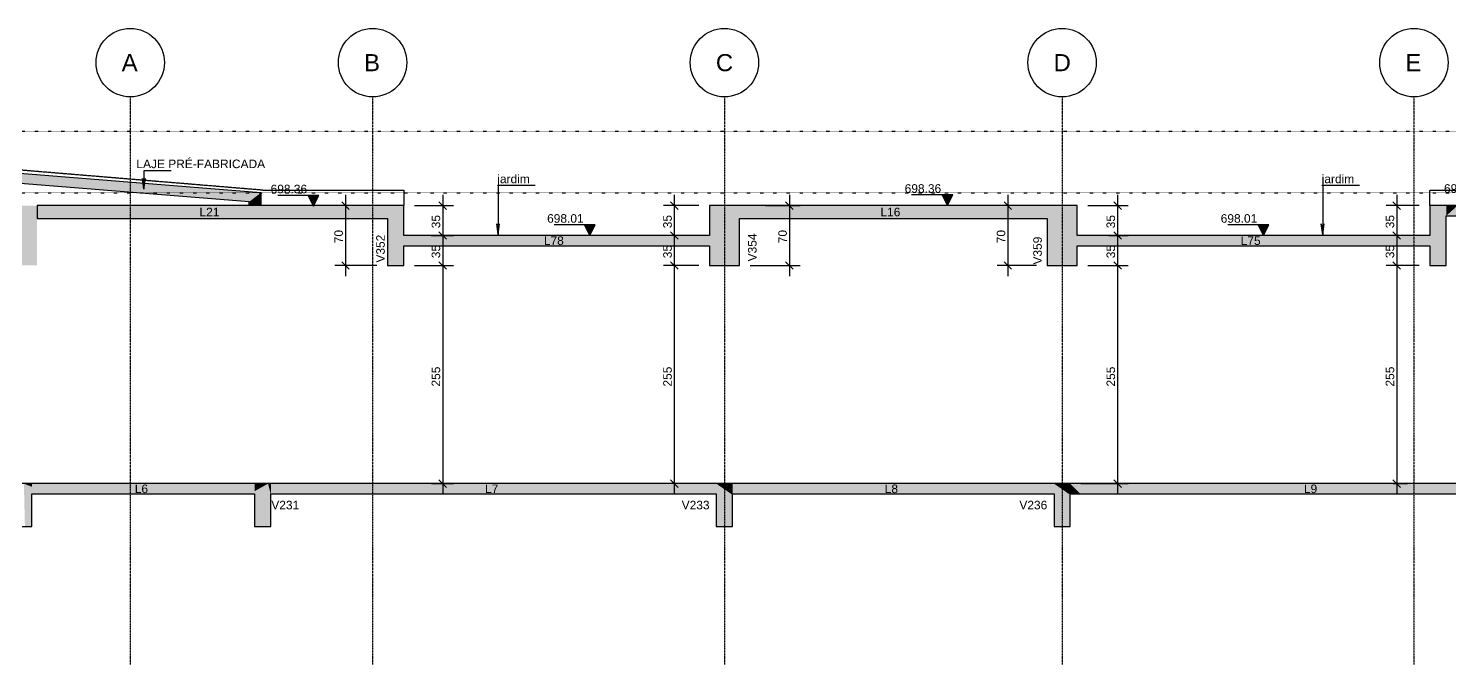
# Model space of a CAD drawing. Extents: x 37185 to 43130, y -8131 to -3926.
# Drawn here: x 38528 to 40190, y -6365 to -5621 of the extents above; entities that cross this region are included whole.
import ezdxf

# ---------------------------------------------------------------- set-up
doc = ezdxf.new("R2010")
doc.units = 0
doc.header["$MEASUREMENT"] = 0
for name, pattern in [('ESTILO_TQS_0001', [1, 0.7, -0.3]), ('ESTILO_TQS_0002', [0.4, 0.1, -0.3]), ('ESTILO_TQS_0004', [1.12, 0.5, -0.2, 0.01, -0.2, 0.01, -0.2])]:
    doc.linetypes.add(name, pattern=pattern)
for name, color, linetype in [('48', 4, 'CONTINUOUS'), ('50', 5, 'CONTINUOUS'), ('51', 5, 'CONTINUOUS'), ('52', 3, 'CONTINUOUS'), ('67', 7, 'CONTINUOUS'), ('68', 4, 'CONTINUOUS'), ('70', 160, 'CONTINUOUS'), ('74', 2, 'CONTINUOUS'), ('75', 9, 'CONTINUOUS'), ('79', 12, 'CONTINUOUS'), ('96', 252, 'CONTINUOUS')]:
    doc.layers.add(name, color=color, linetype=linetype)
doc.styles.add('TQS_ARIAL', font='arial.ttf')

msp = doc.modelspace()

# ---------------------------------------------------------------- linework, layer by layer
at = {"layer": '48', "linetype": 'Continuous'}
msp.add_lwpolyline([(37934, -5766.4), (37920, -5766.4), (37920, -5754.4), (38065.3, -5754.4), (38800.1, -5813.2), (38800.1, -5828.4), (38786.3, -5828.4), (38786.3, -5824.1), (38065.3, -5766.4), (37934, -5766.4)], dxfattribs=at)
at = {"layer": '50', "linetype": 'Continuous'}
for centre in [(38647.3, -5661.3), (38930.8, -5661.3), (39342.3, -5661.3), (39737.3, -5661.3), (40148.8, -5661.3)]:
    msp.add_circle(centre, 40, dxfattribs=at)
at = {"layer": '52', "linetype": 'Continuous'}
for points in [[(38967.3, -5828.4), (38959.5, -5828.4), (38948.3, -5828.4), (38896.6, -5828.4), (38538.3, -5828.4)], [(38538.3, -5828.4), (38538.3, -5831), (38538.3, -5833.1), (38538.3, -5843.4)], [(38967.3, -5863.4), (38967.3, -5856.4), (38967.3, -5828.4)], [(39754.8, -5828.4), (39740.4, -5828.4), (39719.8, -5828.4), (39625.7, -5828.4), (39359.8, -5828.4), (39345.4, -5828.4), (39324.8, -5828.4)], [(39324.8, -5828.4), (39324.8, -5857.3), (39324.8, -5863.4)], [(39754.8, -5863.4), (39754.8, -5856.4), (39754.8, -5828.4)], [(40332.3, -5828.4), (40324.5, -5828.4), (40313.3, -5828.4), (40199.8, -5828.4), (40186.5, -5828.4), (40178.7, -5828.4), (40167.5, -5828.4)], [(40167.5, -5828.4), (40167.5, -5857.3), (40167.5, -5863.4)], [(38538.3, -5843.4), (38558.4, -5843.4), (38574, -5843.4), (38856.2, -5843.4), (38917.5, -5843.4), (38948.3, -5843.4)], [(38948.3, -5843.4), (38948.3, -5857.3), (38948.3, -5870.4), (38948.3, -5898.4)], [(39359.8, -5898.4), (39359.8, -5869.5), (39359.8, -5856.4), (39359.8, -5843.4)], [(39359.8, -5843.4), (39422.8, -5843.4), (39484.4, -5843.4), (39625.7, -5843.4), (39719.8, -5843.4)], [(39719.8, -5843.4), (39719.8, -5857.3), (39719.8, -5870.4), (39719.8, -5898.4)], [(40186.5, -5898.4), (40186.5, -5869.5), (40186.5, -5856.4), (40186.5, -5840.4)], [(40186.5, -5840.4), (40208.7, -5840.4), (40226.1, -5840.4), (40246.8, -5840.4), (40257.2, -5840.4), (40313.3, -5840.4)], [(39324.8, -5863.4), (38967.3, -5863.4)], [(40167.5, -5863.4), (39832.3, -5863.4), (39754.8, -5863.4)], [(38967.3, -5898.4), (38967.3, -5875.4)], [(38967.3, -5875.4), (39110.3, -5875.4), (39257.7, -5875.4), (39324.8, -5875.4)], [(39324.8, -5875.4), (39324.8, -5898.4)], [(39754.8, -5898.4), (39754.8, -5875.4)], [(39754.8, -5875.4), (39925, -5875.4), (40002.5, -5875.4), (40167.5, -5875.4)], [(40167.5, -5875.4), (40167.5, -5898.4)], [(38948.3, -5898.4), (38955.9, -5898.4), (38963.8, -5898.4), (38967.3, -5898.4)], [(39324.8, -5898.4), (39338.8, -5898.4), (39353.3, -5898.4), (39359.8, -5898.4)], [(39719.8, -5898.4), (39733.8, -5898.4), (39748.3, -5898.4), (39754.8, -5898.4)], [(40167.5, -5898.4), (40175.1, -5898.4), (40183, -5898.4), (40186.5, -5898.4)], [(40606.3, -6153.4), (40606.3, -6153.4), (40605.8, -6153.4), (40603.3, -6153.4), (40603.3, -6153.4), (40603.2, -6153.4), (40602.3, -6153.4), (40402.9, -6153.4), (40332.3, -6153.4), (40313.3, -6153.4), (39746.8, -6153.4), (39727.8, -6153.4), (39351.8, -6153.4), (39332.8, -6153.4), (38811.8, -6153.4), (38808.5, -6153.4), (38792.8, -6153.4), (38532.3, -6153.4), (38522.9, -6153.4), (38513.3, -6153.4), (38494.8, -6153.4), (37949.8, -6153.4), (37948.9, -6153.4), (37948.8, -6153.4)], [(38532.3, -6203.4), (38532.3, -6178.7), (38532.3, -6165.4)], [(38532.3, -6165.4), (38556.8, -6165.4), (38567.1, -6165.4), (38600.4, -6165.4), (38646, -6165.4), (38792.8, -6165.4)], [(38792.8, -6165.4), (38792.8, -6190.3), (38792.8, -6203.4)], [(38811.8, -6203.4), (38811.8, -6194.7), (38811.8, -6166.5), (38811.8, -6165.4)], [(38811.8, -6165.4), (38864.5, -6165.4), (38955.6, -6165.4), (39249.3, -6165.4), (39332.8, -6165.4)], [(39332.8, -6165.4), (39332.8, -6203.4)], [(39351.8, -6203.4), (39351.8, -6194.7), (39351.8, -6166.5), (39351.8, -6165.4)], [(39351.8, -6165.4), (39450.1, -6165.4), (39515.9, -6165.4), (39727.8, -6165.4)], [(39727.8, -6165.4), (39727.8, -6203.4)], [(39746.8, -6203.4), (39746.8, -6194.7), (39746.8, -6166.5), (39746.8, -6165.4)], [(39746.8, -6165.4), (39758.7, -6165.4), (39857.8, -6165.4), (40177.2, -6165.4), (40182.1, -6165.4), (40313.3, -6165.4)], [(38513.3, -6203.4), (38514.7, -6203.4), (38524.1, -6203.4), (38532.3, -6203.4)], [(38792.8, -6203.4), (38797.8, -6203.4), (38801.1, -6203.4), (38811.8, -6203.4)], [(39332.8, -6203.4), (39337.8, -6203.4), (39341.1, -6203.4), (39351.8, -6203.4)], [(39727.8, -6203.4), (39732.8, -6203.4), (39736.1, -6203.4), (39746.8, -6203.4)]]:
    msp.add_lwpolyline(points, dxfattribs=at)
at = {"layer": '67', "linetype": 'ESTILO_TQS_0002'}
for p, q in [((37919.8, -5741.4), (41171.2, -5741.4)), ((37919.8, -5813.4), (41171.2, -5813.4))]:
    msp.add_line(p, q, dxfattribs=at)
at = {"layer": '68', "linetype": 'ESTILO_TQS_0001'}
for p, q in [((38802.3, -5810.4), (38065.3, -5749.4)), ((38802.3, -5810.4), (38967.3, -5810.4)), ((38967.3, -5810.4), (38967.3, -5828.4)), ((40167.5, -5810.4), (40323.5, -5810.4)), ((40167.5, -5828.4), (40167.5, -5810.4)), ((38786.3, -5824.1), (38786.3, -5828.4))]:
    msp.add_line(p, q, dxfattribs=at)
at = {"layer": '70', "linetype": 'ESTILO_TQS_0004'}
for p, q in [((38647.3, -5701.3), (38647.3, -6364.8)), ((38930.8, -5701.3), (38930.8, -6364.8)), ((39342.3, -5701.3), (39342.3, -6364.8)), ((39737.3, -5701.3), (39737.3, -6364.8)), ((40148.8, -5701.3), (40148.8, -6364.8))]:
    msp.add_line(p, q, dxfattribs=at)
at = {"layer": '75', "linetype": 'Continuous'}
for p, q in [((38867.8, -5816.5), (38819.8, -5816.5)), ((38861.5, -5829), (38855.3, -5816.5)), ((38855.8, -5817.6), (38867.2, -5817.6)), ((38861.5, -5829), (38867.8, -5816.5)), ((38899, -5815.9), (38899, -5910.9)), ((39012.8, -5815.9), (39012.8, -5875.9)), ((39283.7, -5815.9), (39283.7, -5875.9)), ((39418.3, -5815.9), (39418.3, -5910.9)), ((39609.3, -5815.9), (39561.3, -5815.9)), ((39603.1, -5828.4), (39596.8, -5815.9)), ((39597.4, -5817), (39608.8, -5817)), ((39603.1, -5828.4), (39609.3, -5815.9)), ((39673.8, -5815.9), (39673.8, -5910.9)), ((39802.2, -5815.9), (39802.2, -5875.9)), ((40128.7, -5815.9), (40128.7, -5875.9)), ((38856.4, -5818.7), (38866.7, -5818.7)), ((38856.9, -5819.9), (38866.1, -5819.9)), ((38857.5, -5821), (38865.5, -5821)), ((38858.1, -5822.1), (38865, -5822.1)), ((38858.6, -5823.2), (38864.4, -5823.2)), ((38859.2, -5824.3), (38863.9, -5824.3)), ((38859.7, -5825.4), (38863.3, -5825.4)), ((38860.3, -5826.5), (38862.8, -5826.5)), ((38860.8, -5827.7), (38862.2, -5827.7)), ((38935.8, -5828.4), (38886.5, -5828.4)), ((38894.6, -5824), (38903.5, -5832.8)), ((38948.3, -5828.4), (38948.3, -5828.4)), ((38967.3, -5828.4), (38967.3, -5828.4)), ((38979.8, -5828.4), (39025.3, -5828.4)), ((39008.3, -5824), (39017.2, -5832.8)), ((39312.3, -5828.4), (39271.2, -5828.4)), ((39279.3, -5824), (39288.1, -5832.8)), ((39324.8, -5828.4), (39324.8, -5828.4)), ((39378, -5828.4), (39378, -5828.4)), ((39390.5, -5828.4), (39430.8, -5828.4)), ((39413.9, -5824), (39422.7, -5832.8)), ((39597.9, -5818.1), (39608.2, -5818.1)), ((39598.5, -5819.3), (39607.6, -5819.3)), ((39599, -5820.4), (39607.1, -5820.4)), ((39599.6, -5821.5), (39606.5, -5821.5)), ((39600.2, -5822.6), (39606, -5822.6)), ((39600.7, -5823.7), (39605.4, -5823.7)), ((39601.3, -5824.8), (39604.9, -5824.8)), ((39601.8, -5825.9), (39604.3, -5825.9)), ((39602.4, -5827.1), (39603.7, -5827.1)), ((39695.7, -5828.4), (39661.3, -5828.4)), ((39669.4, -5824), (39678.2, -5832.8)), ((39708.2, -5828.4), (39708.2, -5828.4)), ((39754.8, -5828.4), (39754.8, -5828.4)), ((39767.3, -5828.4), (39814.7, -5828.4)), ((39797.8, -5824), (39806.7, -5832.8)), ((40155, -5828.4), (40116.2, -5828.4)), ((40124.3, -5824), (40133.1, -5832.8)), ((40167.5, -5828.4), (40167.5, -5828.4)), ((39012.8, -5850.9), (39012.8, -5910.9)), ((39191.1, -5850.9), (39143.1, -5850.9)), ((39184.9, -5863.4), (39178.6, -5850.9)), ((39184.9, -5863.4), (39191.1, -5850.9)), ((39283.7, -5850.9), (39283.7, -5910.9)), ((39802.2, -5850.9), (39802.2, -5910.9)), ((39979, -5850.9), (39931, -5850.9)), ((39972.8, -5863.4), (39966.5, -5850.9)), ((39972.8, -5863.4), (39979, -5850.9)), ((40128.7, -5850.9), (40128.7, -5910.9)), ((38986.9, -5863.4), (38986.9, -5863.4)), ((38998.5, -5863.4), (38998.5, -5863.4)), ((38999.4, -5863.4), (39025.3, -5863.4)), ((39008.3, -5859), (39017.2, -5867.8)), ((39008.3, -5859), (39017.2, -5867.8)), ((39011, -5863.4), (39025.3, -5863.4)), ((39179.2, -5852), (39190.5, -5852)), ((39179.7, -5853.1), (39190, -5853.1)), ((39180.3, -5854.3), (39189.4, -5854.3)), ((39180.8, -5855.4), (39188.9, -5855.4)), ((39181.4, -5856.5), (39188.3, -5856.5)), ((39181.9, -5857.6), (39187.8, -5857.6)), ((39182.5, -5858.7), (39187.2, -5858.7)), ((39183.1, -5859.8), (39186.6, -5859.8)), ((39183.6, -5860.9), (39186.1, -5860.9)), ((39184.2, -5862.1), (39185.5, -5862.1)), ((39292.7, -5863.4), (39271.2, -5863.4)), ((39292.7, -5863.4), (39271.2, -5863.4)), ((39279.3, -5859), (39288.1, -5867.8)), ((39279.3, -5859), (39288.1, -5867.8)), ((39305.2, -5863.4), (39305.2, -5863.4)), ((39305.2, -5863.4), (39305.2, -5863.4)), ((39779.6, -5863.4), (39779.6, -5863.4)), ((39779.6, -5863.4), (39779.6, -5863.4)), ((39792.1, -5863.4), (39814.7, -5863.4)), ((39792.1, -5863.4), (39814.7, -5863.4)), ((39797.8, -5859), (39806.7, -5867.8)), ((39797.8, -5859), (39806.7, -5867.8)), ((39967.1, -5852), (39978.4, -5852)), ((39967.6, -5853.1), (39977.9, -5853.1)), ((39968.2, -5854.3), (39977.3, -5854.3)), ((39968.7, -5855.4), (39976.8, -5855.4)), ((39969.3, -5856.5), (39976.2, -5856.5)), ((39969.8, -5857.6), (39975.7, -5857.6)), ((39970.4, -5858.7), (39975.1, -5858.7)), ((39971, -5859.8), (39974.5, -5859.8)), ((39971.5, -5860.9), (39974, -5860.9)), ((39972.1, -5862.1), (39973.4, -5862.1)), ((40136.3, -5863.4), (40116.2, -5863.4)), ((40136.3, -5863.4), (40116.2, -5863.4)), ((40124.3, -5859), (40133.1, -5867.8)), ((40124.3, -5859), (40133.1, -5867.8)), ((40148.8, -5863.4), (40148.8, -5863.4)), ((40148.8, -5863.4), (40148.8, -5863.4)), ((38935.8, -5898.4), (38886.5, -5898.4)), ((38894.6, -5894), (38903.5, -5902.8)), ((38948.3, -5898.4), (38948.3, -5898.4)), ((38967.3, -5898.4), (38967.3, -5898.4)), ((38967.3, -5898.4), (38967.3, -5898.4)), ((38979.8, -5898.4), (39025.3, -5898.4)), ((38979.8, -5898.4), (39025.3, -5898.4)), ((39008.3, -5894), (39017.2, -5902.8)), ((39008.3, -5894), (39017.2, -5902.8)), ((39012.8, -5885.9), (39012.8, -6165.9)), ((39312.3, -5898.4), (39271.2, -5898.4)), ((39312.3, -5898.4), (39271.2, -5898.4)), ((39279.3, -5894), (39288.1, -5902.8)), ((39279.3, -5894), (39288.1, -5902.8)), ((39283.7, -5885.9), (39283.7, -6165.9)), ((39324.8, -5898.4), (39324.8, -5898.4)), ((39324.8, -5898.4), (39324.8, -5898.4)), ((39359.8, -5898.4), (39359.8, -5898.4)), ((39372.3, -5898.4), (39430.8, -5898.4)), ((39413.9, -5894), (39422.7, -5902.8)), ((39707.3, -5898.4), (39661.3, -5898.4)), ((39669.4, -5894), (39678.2, -5902.8)), ((39719.8, -5898.4), (39719.8, -5898.4)), ((39754.8, -5898.4), (39754.8, -5898.4)), ((39754.8, -5898.4), (39754.8, -5898.4)), ((39767.3, -5898.4), (39814.7, -5898.4)), ((39767.3, -5898.4), (39814.7, -5898.4)), ((39797.8, -5894), (39806.7, -5902.8)), ((39797.8, -5894), (39806.7, -5902.8)), ((39802.2, -5885.9), (39802.2, -6165.9)), ((40155, -5898.4), (40116.2, -5898.4)), ((40155, -5898.4), (40116.2, -5898.4)), ((40124.3, -5894), (40133.1, -5902.8)), ((40124.3, -5894), (40133.1, -5902.8)), ((40128.7, -5885.9), (40128.7, -6165.9)), ((40167.5, -5898.4), (40167.5, -5898.4)), ((40167.5, -5898.4), (40167.5, -5898.4)), ((39008.3, -6149), (39017.2, -6157.8)), ((39279.3, -6149), (39288.1, -6157.8)), ((39797.8, -6149), (39806.7, -6157.8)), ((40124.3, -6149), (40133.1, -6157.8)), ((38987.3, -6153.4), (38987.3, -6153.4)), ((38999.8, -6153.4), (39025.3, -6153.4)), ((39302.1, -6153.4), (39271.2, -6153.4)), ((39314.6, -6153.4), (39314.6, -6153.4)), ((39746.8, -6153.4), (39746.8, -6153.4)), ((39759.3, -6153.4), (39814.7, -6153.4)), ((40112, -6153.4), (40112, -6153.4)), ((40124.5, -6153.4), (40141.2, -6153.4))]:
    msp.add_line(p, q, dxfattribs=at)
for points in [[(38695.1, -5787.7), (38663.3, -5787.7), (38663.3, -5809), (38661.7, -5796.6), (38663.3, -5809), (38665, -5796.6)], [(39120.9, -5805), (39077.7, -5805), (39077.7, -5862.2), (39076, -5849.8), (39077.7, -5862.2), (39079.3, -5849.8)], [(40085.3, -5805), (40042.1, -5805), (40042.1, -5862.2), (40040.4, -5849.8), (40042.1, -5862.2), (40043.7, -5849.8)]]:
    msp.add_lwpolyline(points, dxfattribs=at)
at = {"layer": '79', "linetype": 'Continuous'}
for points in [[(38855.3, -5816.5), (38861.5, -5829), (38867.8, -5816.5), (38855.3, -5816.5)], [(39596.8, -5815.9), (39603.1, -5828.4), (39609.3, -5815.9), (39596.8, -5815.9)], [(39178.6, -5850.9), (39184.9, -5863.4), (39191.1, -5850.9), (39178.6, -5850.9)], [(39966.5, -5850.9), (39972.8, -5863.4), (39979, -5850.9), (39966.5, -5850.9)]]:
    msp.add_lwpolyline(points, dxfattribs=at)
at = {"layer": '96', "linetype": 'Continuous'}
for points in [[(38800.1, -5813.4), (38065.3, -5754.4), (38065.3, -5766.4)], [(38786.3, -5824.1), (38800.1, -5813.4), (38065.3, -5766.4)], [(38800.1, -5828.4), (38800.1, -5813.4), (38786.3, -5824.1)], [(38538.3, -5828.4), (38513.3, -5828.4), (38513.3, -5898.4)], [(38538.3, -5828.4), (38513.3, -5898.4), (38538.3, -5898.4)], [(38896.6, -5828.4), (38538.3, -5828.4), (38538.3, -5831)], [(38896.6, -5828.4), (38538.3, -5831), (38896.6, -5828.4)], [(38896.6, -5828.4), (38538.3, -5831), (38538.3, -5833.1)], [(38896.6, -5828.4), (38538.3, -5833.1), (38896.6, -5828.4)], [(38896.6, -5828.4), (38538.3, -5833.1), (38538.3, -5843.4)], [(38896.6, -5828.4), (38538.3, -5843.4), (38896.6, -5828.4)], [(38896.6, -5828.4), (38538.3, -5843.4), (38558.4, -5843.4)], [(38538.3, -5828.4), (38538.3, -5898.4), (38538.3, -5828.4)], [(38896.6, -5828.4), (38558.4, -5843.4), (38896.6, -5828.4)], [(38896.6, -5828.4), (38558.4, -5843.4), (38574, -5843.4)], [(38896.6, -5828.4), (38574, -5843.4), (38896.6, -5828.4)], [(38896.6, -5828.4), (38574, -5843.4), (38856.2, -5843.4)], [(38786.3, -5828.4), (38800.1, -5828.4), (38786.3, -5824.1)], [(38896.6, -5828.4), (38856.2, -5843.4), (38896.6, -5828.4)], [(38896.6, -5828.4), (38856.2, -5843.4), (38917.5, -5843.4)], [(38896.6, -5828.4), (38917.5, -5843.4), (38896.6, -5828.4)], [(38896.6, -5828.4), (38917.5, -5843.4), (38948.3, -5843.4)], [(38896.6, -5828.4), (38948.3, -5843.4), (38896.6, -5828.4)], [(38896.6, -5828.4), (38948.3, -5843.4), (38948.3, -5837.9)], [(38896.6, -5828.4), (38948.3, -5837.9), (38896.6, -5828.4)], [(38896.6, -5828.4), (38948.3, -5837.9), (38948.3, -5835.1)], [(38896.6, -5828.4), (38948.3, -5835.1), (38896.6, -5828.4)], [(38896.6, -5828.4), (38948.3, -5835.1), (38948.3, -5828.4)], [(38896.6, -5828.4), (38948.3, -5828.4), (38896.6, -5828.4)], [(38959.5, -5828.4), (38948.3, -5828.4), (38948.3, -5857.3)], [(38959.5, -5828.4), (38948.3, -5857.3), (38959.5, -5828.4)], [(38959.5, -5828.4), (38948.3, -5857.3), (38948.3, -5870.4)], [(38959.5, -5828.4), (38948.3, -5870.4), (38959.5, -5828.4)], [(38959.5, -5828.4), (38948.3, -5870.4), (38948.3, -5898.4)], [(38959.5, -5828.4), (38948.3, -5898.4), (38959.5, -5828.4)], [(38959.5, -5828.4), (38948.3, -5898.4), (38955.9, -5898.4)], [(38959.5, -5828.4), (38955.9, -5898.4), (38959.5, -5828.4)], [(38959.5, -5828.4), (38955.9, -5898.4), (38963.8, -5898.4)], [(38959.5, -5828.4), (38963.8, -5898.4), (38959.5, -5828.4)], [(38959.5, -5828.4), (38963.8, -5898.4), (38967.3, -5898.4)], [(38959.5, -5828.4), (38967.3, -5898.4), (38959.5, -5828.4)], [(38959.5, -5828.4), (38967.3, -5898.4), (38967.3, -5869.5)], [(38959.5, -5828.4), (38967.3, -5869.5), (38959.5, -5828.4)], [(38959.5, -5828.4), (38967.3, -5869.5), (38967.3, -5856.4)], [(38959.5, -5828.4), (38967.3, -5856.4), (38959.5, -5828.4)], [(38959.5, -5828.4), (38967.3, -5856.4), (38967.3, -5828.4)], [(38959.5, -5828.4), (38967.3, -5828.4), (38959.5, -5828.4)], [(39345.4, -5828.4), (39324.8, -5828.4), (39324.8, -5857.3)], [(39345.4, -5828.4), (39324.8, -5857.3), (39345.4, -5828.4)], [(39345.4, -5828.4), (39324.8, -5857.3), (39324.8, -5870.4)], [(39345.4, -5828.4), (39324.8, -5870.4), (39345.4, -5828.4)], [(39345.4, -5828.4), (39324.8, -5870.4), (39324.8, -5898.4)], [(39345.4, -5828.4), (39324.8, -5898.4), (39345.4, -5828.4)], [(39345.4, -5828.4), (39324.8, -5898.4), (39338.8, -5898.4)], [(39345.4, -5828.4), (39338.8, -5898.4), (39345.4, -5828.4)], [(39345.4, -5828.4), (39338.8, -5898.4), (39353.3, -5898.4)], [(39345.4, -5828.4), (39353.3, -5898.4), (39345.4, -5828.4)], [(39345.4, -5828.4), (39353.3, -5898.4), (39359.8, -5898.4)], [(39345.4, -5828.4), (39359.8, -5898.4), (39345.4, -5828.4)], [(39345.4, -5828.4), (39359.8, -5898.4), (39359.8, -5869.5)], [(39345.4, -5828.4), (39359.8, -5869.5), (39345.4, -5828.4)], [(39345.4, -5828.4), (39359.8, -5869.5), (39359.8, -5856.4)], [(39345.4, -5828.4), (39359.8, -5856.4), (39345.4, -5828.4)], [(39345.4, -5828.4), (39359.8, -5856.4), (39359.8, -5828.4)], [(39345.4, -5828.4), (39359.8, -5828.4), (39345.4, -5828.4)], [(39625.7, -5828.4), (39359.8, -5828.4), (39359.8, -5834)], [(39625.7, -5828.4), (39359.8, -5834), (39625.7, -5828.4)], [(39625.7, -5828.4), (39359.8, -5834), (39359.8, -5837.3)], [(39625.7, -5828.4), (39359.8, -5837.3), (39625.7, -5828.4)], [(39625.7, -5828.4), (39359.8, -5837.3), (39359.8, -5843.4)], [(39625.7, -5828.4), (39359.8, -5843.4), (39625.7, -5828.4)], [(39625.7, -5828.4), (39359.8, -5843.4), (39422.8, -5843.4)], [(39625.7, -5828.4), (39422.8, -5843.4), (39625.7, -5828.4)], [(39625.7, -5828.4), (39422.8, -5843.4), (39484.4, -5843.4)], [(39625.7, -5828.4), (39484.4, -5843.4), (39625.7, -5828.4)], [(39625.7, -5828.4), (39484.4, -5843.4), (39625.7, -5843.4)], [(39625.7, -5828.4), (39625.7, -5843.4), (39625.7, -5828.4)], [(39625.7, -5828.4), (39625.7, -5843.4), (39719.8, -5843.4)], [(39625.7, -5828.4), (39719.8, -5843.4), (39625.7, -5828.4)], [(39625.7, -5828.4), (39719.8, -5843.4), (39719.8, -5837.9)], [(39625.7, -5828.4), (39719.8, -5837.9), (39625.7, -5828.4)], [(39625.7, -5828.4), (39719.8, -5837.9), (39719.8, -5834.5)], [(39625.7, -5828.4), (39719.8, -5834.5), (39625.7, -5828.4)], [(39625.7, -5828.4), (39719.8, -5834.5), (39719.8, -5828.4)], [(39625.7, -5828.4), (39719.8, -5828.4), (39625.7, -5828.4)], [(39740.4, -5828.4), (39719.8, -5828.4), (39719.8, -5857.3)], [(39740.4, -5828.4), (39719.8, -5857.3), (39740.4, -5828.4)], [(39740.4, -5828.4), (39719.8, -5857.3), (39719.8, -5870.4)], [(39740.4, -5828.4), (39719.8, -5870.4), (39740.4, -5828.4)], [(39740.4, -5828.4), (39719.8, -5870.4), (39719.8, -5898.4)], [(39740.4, -5828.4), (39719.8, -5898.4), (39740.4, -5828.4)], [(39740.4, -5828.4), (39719.8, -5898.4), (39733.8, -5898.4)], [(39740.4, -5828.4), (39733.8, -5898.4), (39740.4, -5828.4)], [(39740.4, -5828.4), (39733.8, -5898.4), (39748.3, -5898.4)], [(39740.4, -5828.4), (39748.3, -5898.4), (39740.4, -5828.4)], [(39740.4, -5828.4), (39748.3, -5898.4), (39754.8, -5898.4)], [(39740.4, -5828.4), (39754.8, -5898.4), (39740.4, -5828.4)], [(39740.4, -5828.4), (39754.8, -5898.4), (39754.8, -5869.5)], [(39740.4, -5828.4), (39754.8, -5869.5), (39740.4, -5828.4)], [(39740.4, -5828.4), (39754.8, -5869.5), (39754.8, -5856.4)], [(39740.4, -5828.4), (39754.8, -5856.4), (39740.4, -5828.4)], [(39740.4, -5828.4), (39754.8, -5856.4), (39754.8, -5828.4)], [(39740.4, -5828.4), (39754.8, -5828.4), (39740.4, -5828.4)], [(40178.7, -5828.4), (40167.5, -5828.4), (40167.5, -5857.3)], [(40178.7, -5828.4), (40167.5, -5857.3), (40178.7, -5828.4)], [(40178.7, -5828.4), (40167.5, -5857.3), (40167.5, -5870.4)], [(40178.7, -5828.4), (40167.5, -5870.4), (40178.7, -5828.4)], [(40178.7, -5828.4), (40167.5, -5870.4), (40167.5, -5898.4)], [(40178.7, -5828.4), (40167.5, -5898.4), (40178.7, -5828.4)], [(40178.7, -5828.4), (40167.5, -5898.4), (40175.1, -5898.4)], [(40178.7, -5828.4), (40175.1, -5898.4), (40178.7, -5828.4)], [(40178.7, -5828.4), (40175.1, -5898.4), (40183, -5898.4)], [(40178.7, -5828.4), (40183, -5898.4), (40178.7, -5828.4)], [(40178.7, -5828.4), (40183, -5898.4), (40186.5, -5898.4)], [(40178.7, -5828.4), (40186.5, -5898.4), (40178.7, -5828.4)], [(40178.7, -5828.4), (40186.5, -5898.4), (40186.5, -5869.5)], [(40178.7, -5828.4), (40186.5, -5869.5), (40178.7, -5828.4)], [(40178.7, -5828.4), (40186.5, -5869.5), (40186.5, -5856.4)], [(40178.7, -5828.4), (40186.5, -5856.4), (40178.7, -5828.4)], [(40178.7, -5828.4), (40186.5, -5856.4), (40186.5, -5828.4)], [(40178.7, -5828.4), (40186.5, -5828.4), (40178.7, -5828.4)], [(40199.8, -5828.4), (40186.5, -5828.4), (40186.5, -5832.9)], [(40199.8, -5828.4), (40186.5, -5832.9), (40199.8, -5828.4)], [(40199.8, -5828.4), (40186.5, -5832.9), (40186.5, -5835.1)], [(40199.8, -5828.4), (40186.5, -5835.1), (40199.8, -5828.4)], [(40199.8, -5828.4), (40186.5, -5835.1), (40186.5, -5840.4)], [(40199.8, -5828.4), (40186.5, -5840.4), (40199.8, -5828.4)], [(40199.8, -5828.4), (40186.5, -5840.4), (40208.7, -5840.4)], [(38967.3, -5863.4), (38967.3, -5875.4), (39110.3, -5875.4)], [(38967.3, -5863.4), (39110.3, -5875.4), (38967.3, -5863.4)], [(38967.3, -5863.4), (39110.3, -5875.4), (39257.7, -5875.4)], [(38967.3, -5863.4), (39257.7, -5875.4), (38967.3, -5863.4)], [(38967.3, -5863.4), (39257.7, -5875.4), (39324.8, -5875.4)], [(38967.3, -5863.4), (39324.8, -5875.4), (38967.3, -5863.4)], [(38967.3, -5863.4), (39324.8, -5875.4), (39324.8, -5870.5)], [(38967.3, -5863.4), (39324.8, -5870.5), (38967.3, -5863.4)], [(38967.3, -5863.4), (39324.8, -5870.5), (39324.8, -5868.2)], [(38967.3, -5863.4), (39324.8, -5868.2), (38967.3, -5863.4)], [(38967.3, -5863.4), (39324.8, -5868.2), (39324.8, -5863.4)], [(38967.3, -5863.4), (39324.8, -5863.4), (38967.3, -5863.4)], [(39832.3, -5863.4), (39754.8, -5863.4), (39754.8, -5868.4)], [(39832.3, -5863.4), (39754.8, -5868.4), (39832.3, -5863.4)], [(39832.3, -5863.4), (39754.8, -5868.4), (39754.8, -5870.6)], [(39832.3, -5863.4), (39754.8, -5870.6), (39832.3, -5863.4)], [(39832.3, -5863.4), (39754.8, -5870.6), (39754.8, -5875.4)], [(39832.3, -5863.4), (39754.8, -5875.4), (39832.3, -5863.4)], [(39832.3, -5863.4), (39754.8, -5875.4), (39925, -5875.4)], [(39832.3, -5863.4), (39925, -5875.4), (39832.3, -5863.4)], [(39832.3, -5863.4), (39925, -5875.4), (40002.5, -5875.4)], [(39832.3, -5863.4), (40002.5, -5875.4), (39832.3, -5863.4)], [(39832.3, -5863.4), (40002.5, -5875.4), (40167.5, -5875.4)], [(39832.3, -5863.4), (40167.5, -5875.4), (39832.3, -5863.4)], [(39832.3, -5863.4), (40167.5, -5875.4), (40167.5, -5870.5)], [(39832.3, -5863.4), (40167.5, -5870.5), (39832.3, -5863.4)], [(39832.3, -5863.4), (40167.5, -5870.5), (40167.5, -5868.2)], [(39832.3, -5863.4), (40167.5, -5868.2), (39832.3, -5863.4)], [(39832.3, -5863.4), (40167.5, -5868.2), (40167.5, -5863.4)], [(39832.3, -5863.4), (40167.5, -5863.4), (39832.3, -5863.4)], [(38522.9, -6153.4), (38524.1, -6203.4), (38532.3, -6203.4)], [(38522.9, -6153.4), (38532.3, -6203.4), (38522.9, -6153.4)], [(38522.9, -6153.4), (38532.3, -6203.4), (38532.3, -6178.7)], [(38522.9, -6153.4), (38532.3, -6178.7), (38522.9, -6153.4)], [(38522.9, -6153.4), (38532.3, -6178.7), (38532.3, -6157)], [(38522.9, -6153.4), (38532.3, -6157), (38522.9, -6153.4)], [(38522.9, -6153.4), (38532.3, -6157), (38532.3, -6153.4)], [(38522.9, -6153.4), (38532.3, -6153.4), (38522.9, -6153.4)], [(38532.3, -6153.4), (38532.3, -6165.4), (38556.8, -6165.4)], [(38532.3, -6153.4), (38556.8, -6165.4), (38532.3, -6153.4)], [(38532.3, -6153.4), (38556.8, -6165.4), (38567.1, -6165.4)], [(38532.3, -6153.4), (38567.1, -6165.4), (38532.3, -6153.4)], [(38532.3, -6153.4), (38567.1, -6165.4), (38600.4, -6165.4)], [(38532.3, -6153.4), (38600.4, -6165.4), (38532.3, -6153.4)], [(38532.3, -6153.4), (38600.4, -6165.4), (38646, -6165.4)], [(38532.3, -6153.4), (38646, -6165.4), (38532.3, -6153.4)], [(38532.3, -6153.4), (38646, -6165.4), (38792.8, -6165.4)], [(38532.3, -6153.4), (38792.8, -6165.4), (38532.3, -6153.4)], [(38532.3, -6153.4), (38792.8, -6165.4), (38792.8, -6163.3)], [(38532.3, -6153.4), (38792.8, -6163.3), (38532.3, -6153.4)], [(38532.3, -6153.4), (38792.8, -6163.3), (38792.8, -6156.6)], [(38532.3, -6153.4), (38792.8, -6156.6), (38532.3, -6153.4)], [(38532.3, -6153.4), (38792.8, -6156.6), (38792.8, -6153.4)], [(38532.3, -6153.4), (38792.8, -6153.4), (38532.3, -6153.4)], [(38808.5, -6153.4), (38792.8, -6153.4), (38792.8, -6162.2)], [(38808.5, -6153.4), (38792.8, -6162.2), (38808.5, -6153.4)], [(38808.5, -6153.4), (38792.8, -6162.2), (38792.8, -6190.3)], [(38808.5, -6153.4), (38792.8, -6190.3), (38808.5, -6153.4)], [(38808.5, -6153.4), (38792.8, -6190.3), (38792.8, -6203.4)], [(38808.5, -6153.4), (38792.8, -6203.4), (38808.5, -6153.4)], [(38808.5, -6153.4), (38792.8, -6203.4), (38797.8, -6203.4)], [(38808.5, -6153.4), (38797.8, -6203.4), (38808.5, -6153.4)], [(38808.5, -6153.4), (38797.8, -6203.4), (38801.1, -6203.4)], [(38808.5, -6153.4), (38801.1, -6203.4), (38808.5, -6153.4)], [(38808.5, -6153.4), (38801.1, -6203.4), (38811.8, -6203.4)], [(38808.5, -6153.4), (38811.8, -6203.4), (38808.5, -6153.4)], [(38808.5, -6153.4), (38811.8, -6203.4), (38811.8, -6194.7)], [(38808.5, -6153.4), (38811.8, -6194.7), (38808.5, -6153.4)], [(38808.5, -6153.4), (38811.8, -6194.7), (38811.8, -6166.5)], [(38808.5, -6153.4), (38811.8, -6166.5), (38808.5, -6153.4)], [(38808.5, -6153.4), (38811.8, -6166.5), (38811.8, -6153.4)], [(38808.5, -6153.4), (38811.8, -6153.4), (38808.5, -6153.4)], [(38811.8, -6153.4), (38811.8, -6165.4), (38864.5, -6165.4)], [(38811.8, -6153.4), (38864.5, -6165.4), (38811.8, -6153.4)], [(38811.8, -6153.4), (38864.5, -6165.4), (38955.6, -6165.4)], [(38811.8, -6153.4), (38955.6, -6165.4), (38811.8, -6153.4)], [(38811.8, -6153.4), (38955.6, -6165.4), (39249.3, -6165.4)], [(38811.8, -6153.4), (39249.3, -6165.4), (38811.8, -6153.4)], [(38811.8, -6153.4), (39249.3, -6165.4), (39332.8, -6165.4)], [(38811.8, -6153.4), (39332.8, -6165.4), (38811.8, -6153.4)], [(38811.8, -6153.4), (39332.8, -6165.4), (39332.8, -6163.3)], [(38811.8, -6153.4), (39332.8, -6163.3), (38811.8, -6153.4)], [(38811.8, -6153.4), (39332.8, -6163.3), (39332.8, -6156.6)], [(38811.8, -6153.4), (39332.8, -6156.6), (38811.8, -6153.4)], [(38811.8, -6153.4), (39332.8, -6156.6), (39332.8, -6153.4)], [(38811.8, -6153.4), (39332.8, -6153.4), (38811.8, -6153.4)], [(39332.8, -6153.4), (39332.8, -6203.4), (39337.8, -6203.4)], [(39332.8, -6153.4), (39337.8, -6203.4), (39332.8, -6153.4)], [(39332.8, -6153.4), (39337.8, -6203.4), (39341.1, -6203.4)], [(39332.8, -6153.4), (39341.1, -6203.4), (39332.8, -6153.4)], [(39332.8, -6153.4), (39341.1, -6203.4), (39351.8, -6203.4)], [(39332.8, -6153.4), (39351.8, -6203.4), (39332.8, -6153.4)], [(39332.8, -6153.4), (39351.8, -6203.4), (39351.8, -6194.7)], [(39332.8, -6153.4), (39351.8, -6194.7), (39332.8, -6153.4)], [(39332.8, -6153.4), (39351.8, -6194.7), (39351.8, -6166.5)], [(39332.8, -6153.4), (39351.8, -6166.5), (39332.8, -6153.4)], [(39332.8, -6153.4), (39351.8, -6166.5), (39351.8, -6153.4)], [(39332.8, -6153.4), (39351.8, -6153.4), (39332.8, -6153.4)], [(39351.8, -6153.4), (39351.8, -6165.4), (39450.1, -6165.4)], [(39351.8, -6153.4), (39450.1, -6165.4), (39351.8, -6153.4)], [(39351.8, -6153.4), (39450.1, -6165.4), (39515.9, -6165.4)], [(39351.8, -6153.4), (39515.9, -6165.4), (39351.8, -6153.4)], [(39351.8, -6153.4), (39515.9, -6165.4), (39727.8, -6165.4)], [(39351.8, -6153.4), (39727.8, -6165.4), (39351.8, -6153.4)], [(39351.8, -6153.4), (39727.8, -6165.4), (39727.8, -6163.3)], [(39351.8, -6153.4), (39727.8, -6163.3), (39351.8, -6153.4)], [(39351.8, -6153.4), (39727.8, -6163.3), (39727.8, -6156.6)], [(39351.8, -6153.4), (39727.8, -6156.6), (39351.8, -6153.4)], [(39351.8, -6153.4), (39727.8, -6156.6), (39727.8, -6153.4)], [(39351.8, -6153.4), (39727.8, -6153.4), (39351.8, -6153.4)], [(39727.8, -6153.4), (39727.8, -6203.4), (39732.8, -6203.4)], [(39727.8, -6153.4), (39732.8, -6203.4), (39727.8, -6153.4)], [(39727.8, -6153.4), (39732.8, -6203.4), (39736.1, -6203.4)], [(39727.8, -6153.4), (39736.1, -6203.4), (39727.8, -6153.4)], [(39727.8, -6153.4), (39736.1, -6203.4), (39746.8, -6203.4)], [(39727.8, -6153.4), (39746.8, -6203.4), (39727.8, -6153.4)], [(39727.8, -6153.4), (39746.8, -6203.4), (39746.8, -6194.7)], [(39727.8, -6153.4), (39746.8, -6194.7), (39727.8, -6153.4)], [(39727.8, -6153.4), (39746.8, -6194.7), (39746.8, -6166.5)], [(39727.8, -6153.4), (39746.8, -6166.5), (39727.8, -6153.4)], [(39727.8, -6153.4), (39746.8, -6166.5), (39746.8, -6153.4)], [(39727.8, -6153.4), (39746.8, -6153.4), (39727.8, -6153.4)], [(39746.8, -6153.4), (39746.8, -6165.4), (39758.7, -6165.4)], [(39746.8, -6153.4), (39758.7, -6165.4), (39746.8, -6153.4)], [(39746.8, -6153.4), (39758.7, -6165.4), (39857.8, -6165.4)], [(39746.8, -6153.4), (39857.8, -6165.4), (39746.8, -6153.4)], [(39746.8, -6153.4), (39857.8, -6165.4), (40177.2, -6165.4)], [(39746.8, -6153.4), (40177.2, -6165.4), (39746.8, -6153.4)], [(39746.8, -6153.4), (40177.2, -6165.4), (40182.1, -6165.4)], [(39746.8, -6153.4), (40182.1, -6165.4), (39746.8, -6153.4)], [(39746.8, -6153.4), (40182.1, -6165.4), (40313.3, -6165.4)], [(39746.8, -6153.4), (40313.3, -6165.4), (39746.8, -6153.4)], [(39746.8, -6153.4), (40313.3, -6165.4), (40313.3, -6163.3)], [(39746.8, -6153.4), (40313.3, -6163.3), (39746.8, -6153.4)], [(39746.8, -6153.4), (40313.3, -6163.3), (40313.3, -6156.6)], [(39746.8, -6153.4), (40313.3, -6156.6), (39746.8, -6153.4)], [(39746.8, -6153.4), (40313.3, -6156.6), (40313.3, -6153.4)], [(39746.8, -6153.4), (40313.3, -6153.4), (39746.8, -6153.4)]]:
    msp.add_solid(points, dxfattribs=at)

# ---------------------------------------------------------------- texts
at = {"layer": '51', "linetype": 'Continuous', "style": 'TQS_ARIAL'}
for s, p in [('A', (38637.3, -5671.3)), ('B', (38920.8, -5671.3)), ('C', (39332.3, -5671.3)), ('D', (39727.3, -5671.3)), ('E', (40138.8, -5671.3))]:
    msp.add_text(s, height=20, dxfattribs=at).set_placement(p)
at = {"layer": '74', "linetype": 'Continuous', "style": 'TQS_ARIAL'}
for s, p in [('L21', (38728.3, -5840.9)), ('L16', (39524.8, -5840.9)), ('L78', (39131.1, -5874.4)), ('L75', (39946.2, -5874.4)), ('L6', (38652.6, -6164.4)), ('L7', (39062.3, -6164.4)), ('L8', (39529.8, -6164.4)), ('L9', (40020.1, -6164.4)), ('V231', (38812.3, -6183.4)), ('V233', (39292.3, -6183.4)), ('V236', (39687.3, -6183.4))]:
    msp.add_text(s, height=10, dxfattribs=at).set_placement(p)
for s, p in [('V352', (38945, -5895)), ('V354', (39379.9, -5893.6)), ('V359', (39713.5, -5897.3))]:
    msp.add_text(s, height=10, rotation=90, dxfattribs=at).set_placement(p)
at = {"layer": '75', "linetype": 'Continuous', "style": 'TQS_ARIAL'}
for s, p in [('LAJE PRÉ-FABRICADA', (38654.5, -5784.6)), ('jardim', (39076.6, -5802.2)), ('jardim', (40040.9, -5802.2)), ('698.36', (38811.5, -5814)), ('698.36', (39553.1, -5813.4)), ('698.36', (40183.9, -5813.4)), ('698.01', (39134.9, -5848.4)), ('698.01', (39922.8, -5848.4))]:
    msp.add_text(s, height=10, dxfattribs=at).set_placement(p)
for s, p in [('35', (39009.8, -5854.9)), ('35', (39280.7, -5854.9)), ('35', (39799.2, -5854.9)), ('35', (40125.7, -5854.9)), ('70', (38896, -5872.4)), ('70', (39415.3, -5872.4)), ('70', (39670.8, -5872.4)), ('35', (39009.8, -5889.9)), ('35', (39280.7, -5889.9)), ('35', (39799.2, -5889.9)), ('35', (40125.7, -5889.9)), ('255', (39009.8, -6039.9)), ('255', (39280.7, -6039.9)), ('255', (39799.2, -6039.9)), ('255', (40125.7, -6039.9))]:
    msp.add_text(s, height=10, rotation=90, dxfattribs=at).set_placement(p)

doc.saveas('drawing.dxf')
